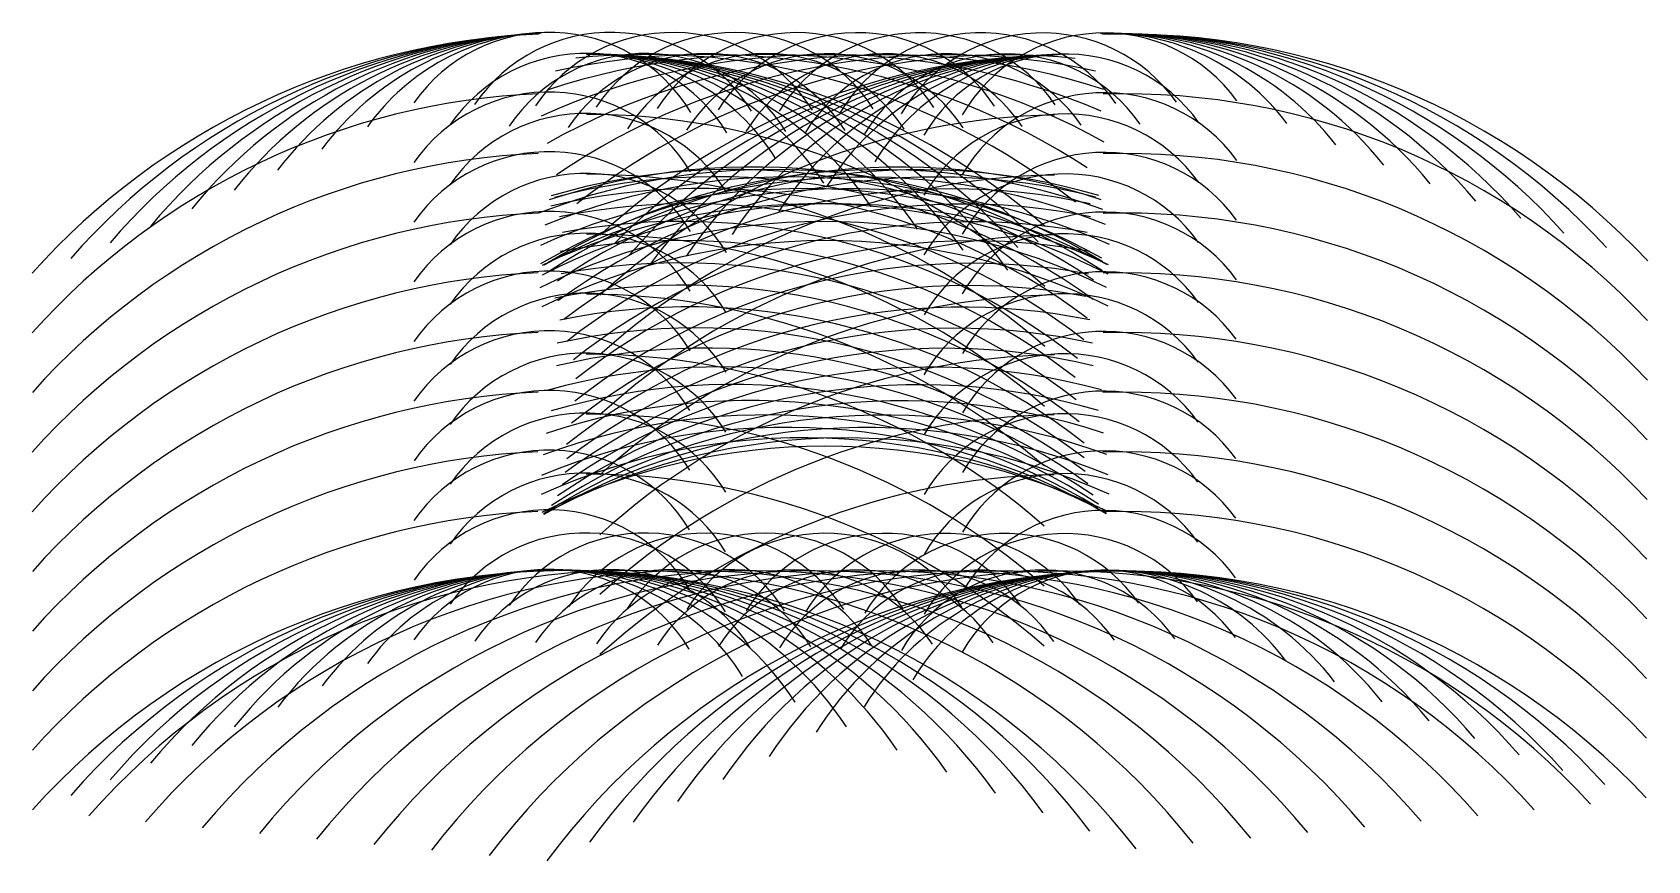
# Model space of a CAD drawing. Extents: x -1.58 to 1.63, y -0.52 to 1.13.
import ezdxf

# ---------------------------------------------------------------- set-up
doc = ezdxf.new("R2010")
doc.units = 0

msp = doc.modelspace()

# ---------------------------------------------------------------- linework, layer by layer
at = {"layer": 'drawinglayer'}
for centre, radius, start, end in [((-0.5189, -0.0609), 1.1845, 92.4064, 139.5839), ((-0.5232, 0.0617), 1.0621, 92.4064, 140.3211), ((-0.5275, 0.1843), 0.9397, 92.4064, 141.0756), ((-0.5317, 0.307), 0.8173, 92.4064, 141.8478), ((-0.536, 0.4296), 0.6949, 92.3491, 142.6379), ((-0.5403, 0.5523), 0.5725, 92.3491, 143.4463), ((-0.5446, 0.6749), 0.4501, 92.3491, 144.2733), ((-0.5489, 0.7975), 0.3277, 30.9853, 145.1192), ((-0.4265, 0.7976), 0.3275, 31.501, 145.723), ((-0.3041, 0.7977), 0.3272, 31.9594, 146.3087), ((-0.1816, 0.7978), 0.327, 32.475, 146.8771), ((-0.0592, 0.7979), 0.3267, 33.048, 147.4288), ((0.0632, 0.798), 0.3265, 33.5637, 147.9644), ((0.1856, 0.7981), 0.3262, 34.1366, 148.4846), ((0.308, 0.7982), 0.326, 34.7096, 148.9898), ((0.4304, 0.7983), 0.3257, 35.2825, 149.4808), ((0.5528, 0.7984), 0.3255, 35.9128, 149.9579), ((0.5571, 0.6758), 0.4479, 36.8295, 91.5612), ((0.5613, 0.5531), 0.5703, 37.689, 91.5685), ((0.5656, 0.4305), 0.6927, 38.4911, 91.5756), ((0.5699, 0.3078), 0.8151, 39.3505, 91.5824), ((0.5742, 0.1852), 0.9375, 40.1527, 91.589), ((0.5785, 0.0626), 1.0599, 40.8975, 91.5955), ((-0.5103, -0.3062), 1.4293, 92.4064, 138.1599), ((-0.5146, -0.1836), 1.3069, 92.4064, 138.8636), ((0.5827, -0.0601), 1.1823, 41.6997, 91.6017), ((0.587, -0.1827), 1.3047, 42.4445, 91.6077), ((0.5913, -0.3053), 1.4271, 43.1893, 91.6136), ((-0.4762, 0.7559), 0.3275, 31.2718, 145.4802), ((-0.3572, 0.756), 0.3272, 31.7302, 146.057), ((0.002, -0.2991), 1.3799, 66.7379, 114.2653), ((-0.1171, -0.2992), 1.3802, 60.951, 108.418), ((0.121, -0.2991), 1.3797, 71.7799, 119.2397), ((-0.2361, -0.2993), 1.3804, 56.8257, 102.557), ((0.24, -0.299), 1.3794, 77.6241, 124.1733), ((-0.2382, 0.7561), 0.327, 32.2459, 146.6172), ((-0.3551, -0.2994), 1.3806, 51.9556, 95.8616), ((0.359, -0.2989), 1.3792, 84.3277, 128.2163), ((-0.476, 0.6386), 0.4445, 32.0167, 90.0137), ((-0.4758, 0.5214), 0.5616, 32.8188, 90.0153), ((-0.4755, 0.4041), 0.6786, 33.5637, 90.0168), ((-0.4753, 0.2868), 0.7957, 34.2512, 90.0183), ((-0.4751, 0.1695), 0.9127, 34.9961, 90.0198), ((-0.4748, 0.0523), 1.0297, 35.6836, 90.0212), ((-0.4746, -0.065), 1.1468, 41.6997, 90.0226), ((-0.4744, -0.1823), 1.2638, 44.8509, 90.0239), ((-0.4741, -0.2995), 1.3809, 48.8043, 90.0252), ((0.478, -0.2988), 1.379, 90.974, 132.2067), ((0.4778, -0.1815), 1.2619, 90.974, 135.3021), ((-0.1192, 0.7562), 0.3268, 32.7615, 147.1613), ((0.4776, -0.0642), 1.1449, 90.974, 139.3335), ((0.4773, 0.053), 1.0278, 90.974, 143.4638), ((0.4771, 0.1703), 0.9108, 90.974, 145.9219), ((-0.0002, 0.7563), 0.3265, 33.2772, 147.6899), ((0.4769, 0.2876), 0.7937, 90.974, 146.645), ((0.1189, 0.7564), 0.3263, 33.8501, 148.2036), ((0.4766, 0.4048), 0.6767, 90.974, 147.3803), ((0.2379, 0.7565), 0.3261, 34.3658, 148.7029), ((0.4764, 0.5221), 0.5597, 90.974, 148.128), ((0.3569, 0.7565), 0.3258, 34.9388, 149.1884), ((0.4762, 0.6394), 0.4426, 90.974, 148.888), ((0.4759, 0.7566), 0.3256, 35.5117, 149.6605), ((-0.5105, -0.4245), 1.429, 92.4064, 138.1605), ((-0.549, 0.6793), 0.3275, 30.9853, 145.1201), ((0.5526, 0.6801), 0.3253, 35.9128, 149.9588), ((0.5912, -0.4236), 1.4268, 43.1893, 91.6126), ((-0.4764, 0.6371), 0.3273, 31.2718, 145.4811), ((-0.4743, -0.4183), 1.3806, 48.8043, 90.0242), ((0.4758, 0.6379), 0.3253, 35.5117, 149.6614), ((0.4779, -0.4176), 1.3787, 90.974, 132.207), ((-0.5106, -0.5427), 1.4288, 92.4064, 138.1611), ((-0.5491, 0.561), 0.3273, 30.9853, 145.121), ((0.5525, 0.5619), 0.325, 35.9128, 149.9598), ((0.591, -0.5419), 1.4266, 43.1893, 91.6117), ((-0.4765, 0.5183), 0.327, 31.2718, 145.482), ((-0.1078, -0.4206), 1.2735, 58.8884, 111.2865), ((0.0735, -0.4351), 1.2731, 67.7692, 120.1731), ((-0.0726, -0.4352), 1.2734, 60.8364, 112.3777), ((0.1088, -0.4205), 1.273, 69.7173, 121.248), ((0.1466, -0.4155), 1.273, 71.6654, 123.191), ((-0.1456, -0.4157), 1.2736, 56.9403, 108.4651), ((-0.1835, -0.4207), 1.2736, 55.8517, 106.4979), ((-0.2187, -0.4353), 1.2737, 53.961, 104.5478), ((0.1844, -0.4204), 1.2729, 73.6707, 124.273), ((0.2197, -0.4349), 1.2728, 75.6188, 126.1902), ((-0.4744, -0.5371), 1.3804, 48.8043, 90.0232), ((0.4778, -0.5364), 1.3785, 90.974, 132.2073), ((0.4756, 0.5191), 0.3251, 35.5117, 149.6624), ((-0.0424, -0.4583), 1.2733, 61.8678, 114.2899), ((0.0432, -0.4583), 1.2731, 65.8785, 118.269), ((-0.249, -0.4585), 1.2737, 52.9296, 103.4847), ((0.2499, -0.4581), 1.2727, 77.5095, 127.2193), ((-0.5493, 0.4427), 0.327, 30.9853, 145.1219), ((-0.0192, -0.4885), 1.2732, 62.8991, 115.2981), ((0.02, -0.4885), 1.2731, 64.8472, 117.2643), ((-0.2723, -0.4887), 1.2737, 51.9556, 101.6186), ((0.2731, -0.4883), 1.2726, 78.5408, 128.2052), ((-0.5108, -0.661), 1.4286, 92.4064, 138.1616), ((-0.0046, -0.5237), 1.2731, 63.8158, 116.2495), ((-0.2869, -0.5239), 1.2736, 51.841, 100.665), ((0.2876, -0.5235), 1.2725, 79.5149, 128.2876), ((0.5523, 0.4436), 0.3248, 35.9128, 149.9607), ((0.5909, -0.6601), 1.4264, 43.1893, 91.6107), ((-0.4767, 0.3995), 0.3268, 31.2718, 145.4829), ((0.0003, -0.5614), 1.273, 63.8731, 116.2816), ((-0.292, -0.5617), 1.2736, 51.841, 100.6299), ((0.2926, -0.5612), 1.2724, 79.5149, 128.3156), ((-0.4746, -0.6559), 1.3802, 48.8043, 90.0222), ((0.4776, -0.6551), 1.3783, 90.974, 132.2077), ((0.4755, 0.4003), 0.3249, 35.5117, 149.6634), ((-0.5109, -0.7793), 1.4284, 92.4064, 138.1622), ((-0.5494, 0.3245), 0.3268, 30.9853, 145.1228), ((-0.2897, -0.6061), 1.2735, 51.841, 100.6458), ((0.2902, -0.6057), 1.2723, 79.5149, 128.3027), ((0.5522, 0.3253), 0.3246, 35.9128, 149.9617), ((0.5907, -0.7784), 1.4261, 43.1893, 91.6097), ((-0.2828, -0.6501), 1.2734, 51.8983, 101.545), ((0.2833, -0.6497), 1.2722, 79.4576, 128.2639), ((-0.4768, 0.2807), 0.3266, 31.2718, 145.4839), ((-0.2715, -0.6932), 1.2733, 51.9556, 101.6248), ((0.2718, -0.6927), 1.2722, 78.5408, 128.1996), ((-0.4747, -0.7747), 1.3799, 48.8043, 90.0212), ((0.4775, -0.7739), 1.378, 90.974, 132.208), ((0.4753, 0.2815), 0.3247, 35.5117, 149.6643), ((-0.5111, -0.8975), 1.4281, 92.4064, 138.1628), ((-0.5496, 0.2062), 0.3266, 30.9853, 145.1238), ((-0.2557, -0.7348), 1.2732, 52.8723, 102.5869), ((0.2559, -0.7344), 1.2721, 77.5668, 127.2558), ((0.552, 0.2071), 0.3244, 35.9128, 149.9627), ((0.5906, -0.8967), 1.4259, 43.1893, 91.6088), ((-0.477, 0.1619), 0.3263, 31.2718, 145.4848), ((-0.2357, -0.7746), 1.273, 53.8464, 103.5786), ((0.2358, -0.7742), 1.2721, 76.5928, 126.2864), ((-0.4749, -0.8935), 1.3797, 48.8043, 90.0202), ((0.4773, -0.8927), 1.3778, 90.974, 132.2083), ((0.4752, 0.1627), 0.3244, 35.5117, 149.6653), ((-0.2117, -0.812), 1.2729, 54.8777, 105.4514), ((0.2117, -0.8117), 1.2721, 74.702, 125.2917), ((-0.1839, -0.8468), 1.2728, 55.8517, 106.4968), ((0.1838, -0.8465), 1.2721, 73.6707, 124.2725), ((-0.5112, -1.0158), 1.4279, 92.4064, 138.1634), ((-0.5497, 0.0879), 0.3263, 30.9853, 145.1247), ((-0.1526, -0.8785), 1.2727, 56.9403, 108.4196), ((0.1525, -0.8783), 1.2721, 71.7226, 123.2297), ((0.5519, 0.0888), 0.3241, 35.9128, 149.9636), ((0.5904, -1.0149), 1.4257, 43.1893, 91.6078), ((-0.4771, 0.0431), 0.3261, 31.2718, 145.4857), ((-0.1182, -0.9069), 1.2725, 58.8311, 110.3631), ((0.118, -0.9067), 1.2721, 69.7746, 122.1648), ((-0.475, -1.0123), 1.3795, 48.8043, 90.0191), ((0.4772, -1.0115), 1.3776, 90.974, 132.2087), ((0.4751, 0.0439), 0.3242, 35.5117, 149.6662), ((-0.0811, -0.9315), 1.2724, 59.9197, 112.3238), ((0.0808, -0.9314), 1.2721, 67.8265, 120.222), ((-0.5113, -1.1341), 1.4277, 92.4064, 138.164), ((-0.5499, -0.0303), 0.3261, 30.9853, 145.1256), ((-0.0416, -0.9521), 1.2723, 61.8678, 114.2977), ((-0.0002, -0.9686), 1.2722, 63.8731, 116.2808), ((0.0413, -0.9521), 1.2721, 65.8212, 118.2598), ((0.5518, -0.0295), 0.3239, 35.9128, 149.9646), ((0.5903, -1.1332), 1.4255, 43.1893, 91.6069), ((-0.4773, -0.0756), 0.3259, 31.2718, 145.4867), ((-0.4751, -1.1311), 1.3793, 48.8043, 90.0181), ((0.477, -1.1303), 1.3773, 90.974, 132.2089), ((0.4749, -0.0749), 0.324, 35.5117, 149.6672), ((-0.5115, -1.2523), 1.4274, 92.4064, 138.1646), ((-0.55, -0.1486), 0.3259, 30.9853, 145.1265), ((0.5516, -0.1477), 0.3237, 35.9128, 149.9655), ((0.5901, -1.2514), 1.4252, 43.1893, 91.6059), ((-0.4774, -0.1944), 0.3257, 31.2718, 145.4876), ((-0.3584, -0.1943), 0.3254, 31.7302, 146.0645), ((-0.2394, -0.1943), 0.3252, 32.2459, 146.6247), ((-0.1203, -0.1942), 0.3249, 32.7615, 147.1689), ((-0.0013, -0.1941), 0.3247, 33.2772, 147.6975), ((0.1177, -0.194), 0.3245, 33.7928, 148.2113), ((0.2367, -0.1939), 0.3242, 34.3658, 148.7106), ((0.3557, -0.1938), 0.324, 34.9388, 149.1961), ((0.4748, -0.1937), 0.3237, 35.5117, 149.6682), ((-0.5116, -1.3706), 1.4272, 37.8035, 138.1651), ((-0.5159, -1.2479), 1.3048, 37.116, 138.8691), ((-0.3892, -1.3705), 1.427, 38.3765, 138.8016), ((-0.5202, -1.1253), 1.1824, 36.3712, 139.5897), ((-0.2668, -1.3704), 1.4267, 38.8922, 139.4225), ((-0.5245, -1.0027), 1.06, 35.6263, 140.3272), ((-0.5288, -0.88), 0.9376, 34.8815, 141.0821), ((-0.1444, -1.3703), 1.4265, 39.4651, 140.028), ((-0.533, -0.7574), 0.8152, 34.1366, 141.8546), ((-0.022, -1.3702), 1.4262, 40.0381, 140.6188), ((-0.5373, -0.6348), 0.6928, 33.3918, 142.645), ((0.1004, -1.3701), 1.426, 40.6683, 141.1951), ((-0.5416, -0.5121), 0.5704, 32.5896, 143.4538), ((-0.5459, -0.3895), 0.4481, 31.7875, 144.2812), ((0.2228, -1.37), 1.4257, 41.2413, 141.7575), ((-0.5502, -0.2669), 0.3257, 30.9853, 145.1274), ((0.3452, -1.3699), 1.4255, 41.8715, 142.3061), ((-0.4278, -0.2668), 0.3254, 31.4437, 145.7313), ((0.4676, -1.3698), 1.4252, 42.5018, 142.8416), ((-0.3054, -0.2667), 0.3252, 31.9594, 146.3171), ((0.59, -1.3697), 1.425, 43.1893, 143.3643), ((0.5857, -1.2471), 1.3026, 42.4445, 144.0451), ((-0.183, -0.2666), 0.3249, 32.475, 146.8855), ((0.5814, -1.1244), 1.1802, 41.6424, 144.7388), ((-0.0605, -0.2665), 0.3247, 32.9907, 147.4373), ((0.5772, -1.0018), 1.0578, 40.8975, 145.4455), ((0.0619, -0.2664), 0.3244, 33.5637, 147.973), ((0.5729, -0.8792), 0.9354, 40.0954, 146.1653), ((0.5686, -0.7565), 0.813, 39.2932, 146.8985), ((0.1843, -0.2663), 0.3242, 34.1366, 148.4931), ((0.5643, -0.6339), 0.6906, 38.4911, 147.6451), ((0.3067, -0.2662), 0.3239, 34.7096, 148.9984), ((0.56, -0.5113), 0.5682, 37.6317, 148.4052), ((0.4291, -0.2661), 0.3237, 35.2825, 149.4893), ((0.5557, -0.3886), 0.4458, 36.7722, 149.179), ((0.5515, -0.266), 0.3234, 35.9128, 149.9665)]:
    msp.add_arc(centre, radius, start, end, dxfattribs=at)

doc.saveas('drawing.dxf')
